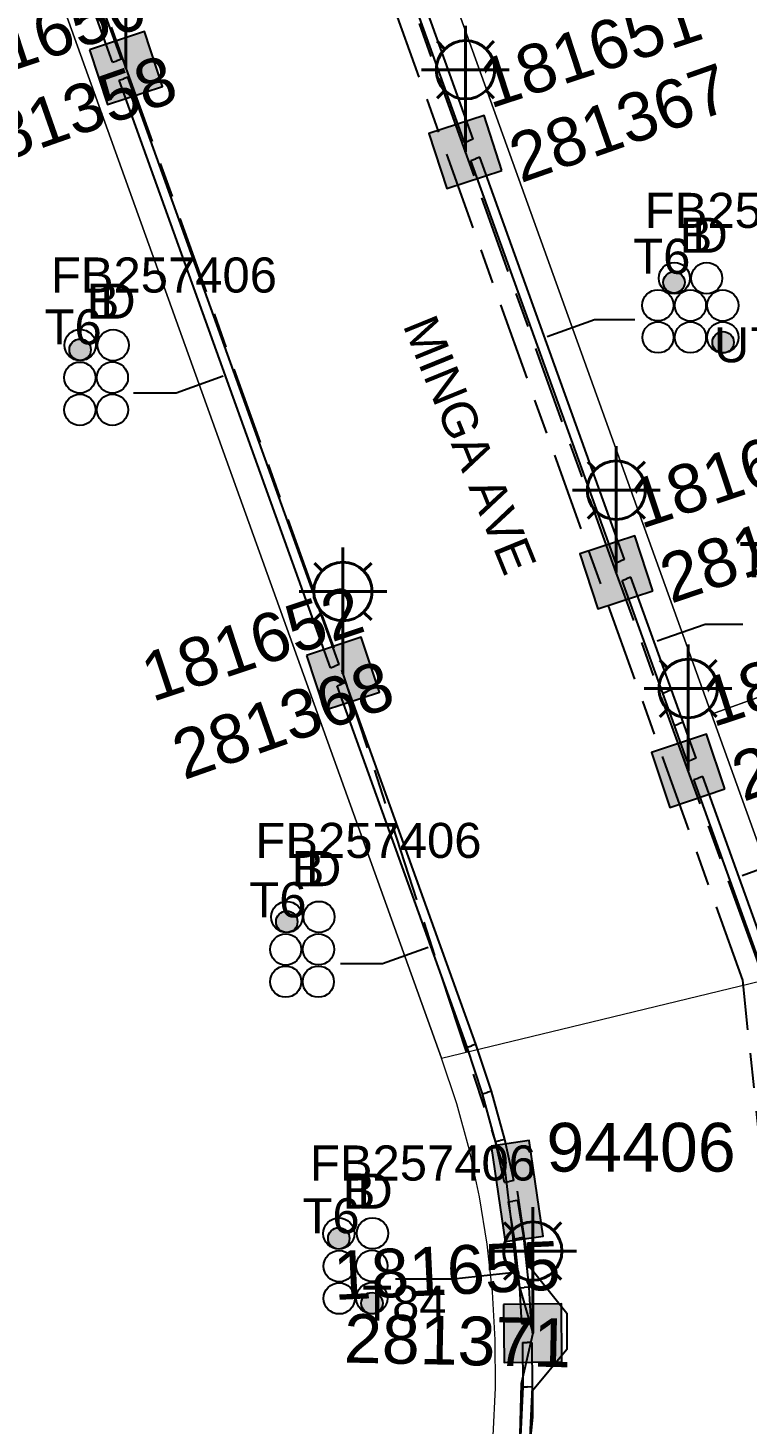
# Model space of a CAD drawing. Header units: metres. Extents: x 300268 to 302887, y 6172399 to 6173904.
# Drawn here: x 301276.6 to 301313.5, y 6173155.8 to 6173227.4 of the extents above; entities that cross this region are included whole.
import ezdxf
from ezdxf.enums import TextEntityAlignment as Align

# ---------------------------------------------------------------- set-up
doc = ezdxf.new("R2010")
doc.units = ezdxf.units.M
doc.linetypes.add('Cable Exist UG', pattern=[8.2, 4, -1.2, 1.8, -1.2])
doc.layers.get('0').update_dxf_attribs({"color": 6})
doc.layers.add('Cadastre Land Parcels_SP_EXT', color=9, linetype='Continuous', lineweight=5)
doc.layers.add('Cadastre Roads_SP_EXT', color=9, linetype='Continuous', lineweight=5)
for name, color, linetype in [('Duct_SP_EXT', 7, 'Continuous'), ('Equip_SP_SL_EXT', 7, 'Continuous'), ('Mains_HV_EXT', 7, 'Continuous'), ('Mains_LV_EXT', 7, 'Continuous'), ('Mains_SL_EXT', 7, 'Continuous'), ('SupportsUG_SP_LV_EXT', 7, 'Continuous'), ('SupportsUG_SP_LV_SL_EXT', 7, 'Continuous')]:
    doc.layers.add(name, color=color, linetype=linetype)
doc.styles.add('COLUMN_LABEL', font='arial.ttf')
doc.styles.add('iecARIAL', font='arial.ttf', dxfattribs={"height": 2})
doc.styles.add('POLE_LABEL', font='arial.ttf')
doc.styles.get("Standard").update_dxf_attribs({"font": 'arial.ttf'})

# ---------------------------------------------------------------- blocks, each defined once
blk = doc.blocks.new('COLUMN_EXT')
blk.add_hatch(color=256).paths.add_polyline_path([(-1.485, 1.485), (-1.485, -1.485), (1.485, -1.485), (1.485, 1.485)])
blk.add_lwpolyline([(-1.485, -1.485), (1.485, -1.485), (1.485, 1.485), (-1.485, 1.485)], close=True)
for tag, height, style, flags, p in [('ASSET_NUM', 2.5, 'COLUMN_LABEL', 8, (2, 2)), ('STRUCTURE_PLANT_NUMBER', 0.2, 'POLE_LABEL', 9, (1.813, 0.031)), ('STREET_CODE', 0.2, 'COLUMN_LABEL', 9, (1.813, -0.2))]:
    blk.add_attdef(tag, text='', height=height, dxfattribs=dict(style=style, flags=flags)).set_placement(p, align=Align.MIDDLE_LEFT)
at = {"flags": 9}
for tag, p in [('OWNED_BY', (1.813, -0.6)), ('STATE', (1.813, -0.8)), ('COLUMN_TYPE', (1.813, -0.4)), ('USAGE', (1.813, -1)), ('LEGEND', (1.813, -1.2)), ('LOCATION', (1.813, -1.4)), ('STREETNAME', (1.813, -1.6)), ('SUBURB', (1.813, -1.8)), ('NOTES', (1.813, -2))]:
    blk.add_attdef(tag, text='', height=0.2, dxfattribs=at).set_placement(p, align=Align.MIDDLE_LEFT)
at = {"flags": 1}
blk.add_attdef('Z', (1.813, -2.351), '', height=0.2, dxfattribs=at)
blk = doc.blocks.new('PILLAR_EXT')
blk.add_hatch(color=256).paths.add_polyline_path([(-2.475, 0.99), (-2.475, -0.99), (2.475, -0.99), (2.475, 0.99)])
blk.add_lwpolyline([(-2.475, -0.99), (2.475, -0.99), (2.475, 0.99), (-2.475, 0.99)], close=True)
at = {"style": 'iecARIAL', "flags": 8}
blk.add_attdef('ASSET_NUM', (1.5, 3.5), '', height=2.5, dxfattribs=at)
for tag, p, flags in [('OWNED_BY', (0, -0.2), 9), ('STATE', (0, -0.4), 9), ('SUPPORT_TYPE', (0, -0.6), 9), ('USAGE', (0, -0.8), 9), ('LEGEND', (0, -1), 9), ('LOCATION', (0, -1.2), 9), ('NOTES', (0, -1.4), 9), ('PARENT', (0, -1.6), 9), ('STREETNAME', (0, -1.8), 9), ('SUBURB', (0, -2), 1)]:
    blk.add_attdef(tag, p, '', height=0.2, dxfattribs=dict(flags=flags))
blk = doc.blocks.new('DUCT_EXT')
blk.add_circle((0, 0.8), 0.8)
at = {"flags": 1}
blk.add_attdef('Z', (0, 0), '', height=0.2, dxfattribs=at)
at = {"flags": 9}
for tag, p in [('DUCT_CODE', (0, 0)), ('XSECT_TYPE', (0, -0.2)), ('STATE', (0, -0.6)), ('FB_REFERENCE', (0, -0.4)), ('NOTES', (0, -0.8))]:
    blk.add_attdef(tag, text='', height=0.2, dxfattribs=at).set_placement(p, align=Align.MIDDLE_LEFT)
blk = doc.blocks.new('SL_LANTERN_EXT')
at = {"lineweight": 40}
for p, q in [((0, 1.968), (0, 6.468)), ((-1.459, 5.676), (-1.061, 5.278)), ((1.458, 5.676), (1.06, 5.278)), ((-2.25, 4.218), (2.25, 4.218)), ((-1.459, 2.759), (-1.061, 3.157)), ((1.458, 2.759), (1.06, 3.157)), ((0, 0), (0, 2.721))]:
    blk.add_line(p, q, dxfattribs=at)
blk.add_circle((0, 4.218), 1.5, dxfattribs=at)
at = {"style": 'iecARIAL', "flags": 8}
blk.add_attdef('ASSET_NUM', (1.5, 1.5), '', height=2.5, dxfattribs=at)
for tag, p, height, flags in [('CONSTRUCTED_VOLTAGE', (0.981, -0.653), 0.2, 9), ('CONTROL_TYPE', (0.981, -0.853), 0.2, 9), ('LANTERN_PURPOSE', (0.981, -1.053), 0.2, 9), ('LANTERN_TYPE', (0.981, -1.253), 0.2, 9), ('NO_PHASES', (0.981, -1.453), 0.2, 9), ('LNUMBER', (2.181, -3.253), 2.5, 8), ('OPERATING_VOLTAGE', (0.981, -1.653), 0.2, 9), ('ORIENTATION', (0.981, -1.853), 0.2, 9), ('OWNED_BY', (0.981, -2.053), 0.2, 9), ('STATE', (0.981, -2.253), 0.2, 9), ('CEXIST', (0.981, -2.653), 0.2, 9), ('CNEW', (0.981, -2.853), 0.2, 9), ('CNUMBER', (0.981, -3.053), 0.2, 9), ('USAGE', (0.981, -2.453), 0.2, 9), ('CREMOVE', (0.981, -3.253), 0.2, 9), ('CREPLACE', (0.981, -3.453), 0.2, 9), ('LKINGHEIGHT', (0.981, -3.653), 0.2, 9), ('LBRACKET', (0.981, -3.853), 0.2, 9), ('LBRACKETVOCAB', (0.981, -4.053), 0.2, 9), ('LCATEGORY', (0.981, -4.253), 0.2, 9), ('LCHARGE1', (0.981, -4.453), 0.2, 9), ('LCHARGE1PERCENT', (0.981, -4.653), 0.2, 9), ('LCHARGE2', (0.981, -4.853), 0.2, 9), ('LCHARGE2PERCENT', (0.981, -5.053), 0.2, 9), ('LCHARGE3', (0.981, -5.253), 0.2, 9), ('LCHARGE3PERCENT', (0.981, -5.453), 0.2, 9), ('LEXIST', (0.981, -5.653), 0.2, 9), ('LLAMP', (0.981, -5.853), 0.2, 9), ('LLAMPVOCAB', (0.981, -6.053), 0.2, 9), ('LMAST', (0.981, -6.253), 0.2, 9), ('LMASTVOCAB', (0.981, -6.453), 0.2, 9), ('LNEW', (0.981, -6.653), 0.2, 9), ('LANTNUMBER', (0.981, -6.853), 0.2, 9), ('LOUTREACH', (0.981, -7.253), 0.2, 9), ('LOUTREACHVOCAB', (0.981, -7.453), 0.2, 9), ('LRATECODE', (0.981, -7.653), 0.2, 9), ('LREMOVE', (0.981, -7.853), 0.2, 9), ('LREPLACE', (0.981, -8.053), 0.2, 9), ('LTYPE', (0.981, -8.253), 0.2, 9), ('LTYPEVOCAB', (0.981, -8.453), 0.2, 9), ('LEGEND', (0.981, -8.653), 0.2, 9), ('STREETNAME', (0.981, -9.253), 0.2, 9), ('SUBURB', (0.981, -9.453), 0.2, 1), ('LOCATION', (0.981, -8.853), 0.2, 9), ('NOTES', (0.981, -9.053), 0.2, 9)]:
    blk.add_attdef(tag, p, '', height=height, dxfattribs=dict(flags=flags))
blk = doc.blocks.new('CABLE_LARGE_EXT')
h = blk.add_hatch(color=256)
edge = h.paths.add_edge_path()
edge.add_arc((0, 0.55), 0.55, 0, 360)
blk.add_circle((0, 0.55), 0.55)
at = {"flags": 1}
blk.add_attdef('Z', (0, 0), '', height=0.2, dxfattribs=at)
at = {"flags": 9}
for tag, p in [('COND_CODE', (0, 0)), ('XSECT_SIZE', (0, -0.6)), ('STATE', (0, -0.4)), ('FB_REFERENCE', (0, -0.2)), ('NOTES', (0, -0.8))]:
    blk.add_attdef(tag, text='', height=0.2, dxfattribs=at).set_placement(p, align=Align.MIDDLE_LEFT)

msp = doc.modelspace()

# ---------------------------------------------------------------- linework, layer by layer
at = {"layer": 'Cadastre Land Parcels_SP_EXT', "linetype": 'Continuous'}
for points in [[(301341.976, 6173203.073), (301318.196, 6173269.13), (301315.64, 6173270.329), (301290.045, 6173261.121), (301288.238, 6173257.273), (301311.69, 6173192.166), (301341.976, 6173203.073)], [(301350.263, 6173180.068), (301345.494, 6173193.309), (301341.976, 6173203.073), (301311.69, 6173192.166), (301316.423, 6173179.029), (301318.847, 6173177.309), (301350.247, 6173177.039), (301350.263, 6173180.068)]]:
    msp.add_lwpolyline(points, close=True, dxfattribs=at)
msp.add_lwpolyline([(301300.496, 6173155.16), (301300.613, 6173157.619), (301300.6, 6173160.08), (301300.458, 6173162.539), (301300.189, 6173164.984), (301299.792, 6173167.413), (301299.267, 6173169.818), (301298.617, 6173172.192), (301297.845, 6173174.529), (301270.346, 6173250.874)], dxfattribs=at)
at = {"layer": 'Cadastre Roads_SP_EXT', "linetype": 'Continuous'}
msp.add_lwpolyline([(301305.552, 6173176.396), (301316.423, 6173179.028), (301311.69, 6173192.166), (301288.238, 6173257.273), (301280.751, 6173254.595), (301270.346, 6173250.874), (301297.845, 6173174.529), (301305.552, 6173176.396)], close=True, dxfattribs=at)
at = {"layer": 'Duct_SP_EXT'}
for p, q in [((301299.015, 6173221.499), (301287.461, 6173253.581)), ((301299.467, 6173221.662), (301287.913, 6173253.743)), ((301281.411, 6173225.767), (301272.334, 6173250.97)), ((301280.96, 6173225.604), (301271.883, 6173250.808)), ((301280.96, 6173225.604), (301281.186, 6173225.686)), ((301281.411, 6173225.767), (301281.186, 6173225.686)), ((301281.292, 6173224.681), (301281.518, 6173224.762)), ((301292.143, 6173194.554), (301281.292, 6173224.681)), ((301281.744, 6173224.844), (301281.518, 6173224.762)), ((301292.594, 6173194.717), (301281.744, 6173224.844)), ((301299.015, 6173221.499), (301299.241, 6173221.581)), ((301299.467, 6173221.662), (301299.241, 6173221.581)), ((301299.351, 6173220.568), (301299.576, 6173220.65)), ((301306.78, 6173199.941), (301299.351, 6173220.568)), ((301299.802, 6173220.731), (301299.576, 6173220.65)), ((301307.231, 6173200.103), (301299.802, 6173220.731)), ((301307.231, 6173200.103), (301307.005, 6173200.022)), ((301306.78, 6173199.941), (301307.005, 6173200.022)), ((301307.107, 6173199.032), (301307.333, 6173199.113)), ((301309.187, 6173193.255), (301307.107, 6173199.032)), ((301307.558, 6173199.195), (301307.333, 6173199.113)), ((301309.639, 6173193.418), (301307.558, 6173199.195)), ((301292.143, 6173194.554), (301292.369, 6173194.636)), ((301292.594, 6173194.717), (301292.369, 6173194.636)), ((301292.477, 6173193.625), (301292.703, 6173193.707)), ((301299.154, 6173175.087), (301292.477, 6173193.625)), ((301292.929, 6173193.788), (301292.703, 6173193.707)), ((301299.608, 6173175.243), (301292.929, 6173193.788)), ((301309.187, 6173193.255), (301309.413, 6173193.337)), ((301309.187, 6173193.255), (301309.413, 6173193.337)), ((301309.787, 6173191.595), (301309.187, 6173193.255)), ((301309.187, 6173193.255), (301309.187, 6173193.255)), ((301309.639, 6173193.418), (301309.413, 6173193.337)), ((301309.639, 6173193.418), (301309.413, 6173193.337)), ((301310.238, 6173191.757), (301309.639, 6173193.418)), ((301309.639, 6173193.418), (301309.639, 6173193.418)), ((301309.787, 6173191.595), (301310.013, 6173191.676)), ((301310.45, 6173189.754), (301309.787, 6173191.595)), ((301310.238, 6173191.757), (301310.013, 6173191.676)), ((301310.901, 6173189.917), (301310.238, 6173191.757)), ((301310.45, 6173189.754), (301310.676, 6173189.835)), ((301310.901, 6173189.917), (301310.676, 6173189.835)), ((301310.788, 6173188.814), (301311.014, 6173188.895)), ((301314.52, 6173178.454), (301310.788, 6173188.814)), ((301311.24, 6173188.977), (301311.014, 6173188.895)), ((301314.971, 6173178.616), (301311.24, 6173188.977)), ((301299.154, 6173175.087), (301299.381, 6173175.165)), ((301299.945, 6173172.695), (301299.154, 6173175.087)), ((301299.608, 6173175.243), (301299.381, 6173175.165)), ((301300.405, 6173172.834), (301299.608, 6173175.243)), ((301300.405, 6173172.834), (301300.175, 6173172.765)), ((301301.082, 6173170.363), (301300.405, 6173172.834)), ((301299.945, 6173172.695), (301300.175, 6173172.765)), ((301300.615, 6173170.248), (301299.945, 6173172.695)), ((301300.615, 6173170.248), (301300.848, 6173170.305)), ((301301.074, 6173168.146), (301300.615, 6173170.248)), ((301301.082, 6173170.363), (301300.848, 6173170.305)), ((301301.543, 6173168.249), (301301.082, 6173170.363)), ((301301.074, 6173168.146), (301301.309, 6173168.197)), ((301301.543, 6173168.249), (301301.309, 6173168.197)), ((301301.258, 6173167.152), (301301.494, 6173167.191)), ((301301.258, 6173167.152), (301301.567, 6173165.263)), ((301301.731, 6173167.23), (301301.494, 6173167.191)), ((301301.731, 6173167.23), (301302.043, 6173165.328)), ((301301.567, 6173165.263), (301301.805, 6173165.295)), ((301301.567, 6173165.263), (301301.844, 6173162.742)), ((301302.043, 6173165.328), (301301.805, 6173165.295)), ((301302.043, 6173165.328), (301302.323, 6173162.783)), ((301301.844, 6173162.742), (301302.084, 6173162.762)), ((301301.844, 6173162.742), (301301.951, 6173160.913)), ((301302.323, 6173162.783), (301302.084, 6173162.762)), ((301302.323, 6173162.783), (301302.43, 6173160.941)), ((301301.951, 6173160.913), (301302.19, 6173160.927)), ((301302.43, 6173160.941), (301302.19, 6173160.927)), ((301301.993, 6173159.938), (301302.233, 6173159.939)), ((301301.993, 6173159.938), (301302.004, 6173157.669)), ((301302.473, 6173159.94), (301302.233, 6173159.939)), ((301302.473, 6173159.94), (301302.484, 6173157.659)), ((301302.004, 6173157.669), (301301.885, 6173155.134)), ((301302.004, 6173157.669), (301302.244, 6173157.664)), ((301302.484, 6173157.659), (301302.244, 6173157.664)), ((301302.484, 6173157.659), (301302.364, 6173155.099))]:
    msp.add_line(p, q, dxfattribs=at)
for points in [[(301307.761, 6173212.403), (301305.684, 6173212.403), (301303.257, 6173211.529)], [(301307.761, 6173212.403), (301305.684, 6173212.403), (301303.257, 6173211.529)], [(301282.04, 6173208.659), (301284.216, 6173208.659), (301286.637, 6173209.531)], [(301313.293, 6173196.778), (301311.374, 6173196.778), (301308.896, 6173195.913)], [(301317.682, 6173184.83), (301315.89, 6173184.83), (301313.258, 6173183.882)], [(301292.653, 6173179.378), (301294.81, 6173179.378), (301297.157, 6173180.223)], [(301295.482, 6173163.203), (301298.431, 6173163.203), (301301.602, 6173163.556)]]:
    msp.add_lwpolyline(points, dxfattribs=at)
at = {"layer": 'Mains_HV_EXT', "linetype": 'Cable Exist UG'}
msp.add_lwpolyline([(301313.777, 6173133.47), (301316.13, 6173151.517), (301313.297, 6173178.524), (301284.961, 6173257.582), (301287.757, 6173263.584), (301315.717, 6173273.664), (301318.456, 6173272.393), (301320.517, 6173271.424), (301321.558, 6173268.683), (301314.527, 6173266.459), (301313.821, 6173264.73)], dxfattribs=at)
at = {"layer": 'Mains_LV_EXT', "linetype": 'Cable Exist UG'}
msp.add_lwpolyline([(301301.721, 6173167.711), (301302.281, 6173163.931), (301304.277, 6173161.447), (301304.277, 6173159.582), (301302.515, 6173157.472), (301302.501, 6173156.111), (301302.13, 6173152.297)], dxfattribs=at)
at = {"layer": 'Mains_SL_EXT', "linetype": 'Cable Exist UG'}
for points in [[(301269.756, 6173258.253), (301281.648, 6173225.31)], [(301299.068, 6173221.005), (301287.219, 6173253.995)], [(301281.648, 6173225.31), (301292.782, 6173194.247)], [(301306.808, 6173199.445), (301299.068, 6173221.005)], [(301310.494, 6173189.272), (301306.808, 6173199.445)], [(301292.782, 6173194.247), (301301.107, 6173168.673), (301301.23, 6173167.652)], [(301316.325, 6173145.117), (301314.681, 6173147.149), (301317.418, 6173169.89), (301313.941, 6173179.871), (301310.494, 6173189.272)], [(301301.23, 6173167.652), (301301.431, 6173165.975), (301301.708, 6173163.263), (301302.519, 6173160.42)], [(301302.519, 6173160.42), (301301.927, 6173157.829), (301301.841, 6173154.584), (301301.49, 6173151.696), (301298.594, 6173128.895), (301298.778, 6173126.541)]]:
    msp.add_lwpolyline(points, dxfattribs=at)

# ---------------------------------------------------------------- block references
at = {"layer": 'Duct_SP_EXT'}
for name, p in [('DUCT_EXT', (301309.784, 6173213.73)), ('DUCT_EXT', (301311.447, 6173213.73)), ('CABLE_LARGE_EXT', (301309.767, 6173213.765)), ('DUCT_EXT', (301308.94, 6173212.339)), ('DUCT_EXT', (301310.61, 6173212.334)), ('DUCT_EXT', (301312.272, 6173212.334)), ('DUCT_EXT', (301308.949, 6173210.696)), ('DUCT_EXT', (301310.61, 6173210.696)), ('DUCT_EXT', (301312.272, 6173210.696)), ('DUCT_EXT', (301279.295, 6173210.305)), ('DUCT_EXT', (301280.986, 6173210.297)), ('CABLE_LARGE_EXT', (301312.29, 6173210.692)), ('CABLE_LARGE_EXT', (301279.297, 6173210.311)), ('DUCT_EXT', (301279.284, 6173208.633)), ('DUCT_EXT', (301280.951, 6173208.634)), ('DUCT_EXT', (301279.284, 6173206.981)), ('DUCT_EXT', (301280.953, 6173206.981)), ('DUCT_EXT', (301289.898, 6173180.97)), ('DUCT_EXT', (301291.551, 6173180.972)), ('CABLE_LARGE_EXT', (301289.901, 6173180.974)), ('DUCT_EXT', (301289.844, 6173179.306)), ('DUCT_EXT', (301291.525, 6173179.308)), ('DUCT_EXT', (301289.844, 6173177.651)), ('DUCT_EXT', (301291.517, 6173177.651)), ('DUCT_EXT', (301292.569, 6173164.733)), ('CABLE_LARGE_EXT', (301292.569, 6173164.733)), ('DUCT_EXT', (301294.294, 6173164.745)), ('DUCT_EXT', (301292.591, 6173163.061)), ('DUCT_EXT', (301294.267, 6173163.074)), ('DUCT_EXT', (301292.591, 6173161.408)), ('DUCT_EXT', (301294.263, 6173161.417)), ('CABLE_LARGE_EXT', (301294.274, 6173161.411))]:
    msp.add_blockref(name, p, dxfattribs=at)
at = {"layer": 'Equip_SP_SL_EXT'}
ref = msp.add_blockref('SL_LANTERN_EXT', (301281.648, 6173225.31), dxfattribs=at)
ref.add_attrib('ASSET_NUM', '181650', dxfattribs={"layer": '0', "height": 2.5, "rotation": 18.3857, "style": 'iecARIAL'}).set_placement((301283.148, 6173226.81), align=Align.BOTTOM_RIGHT)
ref = msp.add_blockref('SL_LANTERN_EXT', (301299.068, 6173221.005), dxfattribs=at)
ref.add_attrib('ASSET_NUM', '181651', dxfattribs={"layer": '0', "height": 2.5, "rotation": 18.17831, "style": 'iecARIAL'}).set_placement((301300.568, 6173222.505), align=Align.BOTTOM_LEFT)
ref = msp.add_blockref('SL_LANTERN_EXT', (301306.808, 6173199.445), dxfattribs=at)
ref.add_attrib('ASSET_NUM', '181653', dxfattribs={"layer": '0', "height": 2.5, "rotation": 18.3857, "style": 'iecARIAL'}).set_placement((301308.308, 6173200.945), align=Align.BOTTOM_LEFT)
ref = msp.add_blockref('SL_LANTERN_EXT', (301292.782, 6173194.247), dxfattribs=at)
ref.add_attrib('ASSET_NUM', '181652', dxfattribs={"layer": '0', "height": 2.5, "rotation": 18.3857, "style": 'iecARIAL'}).set_placement((301294.282, 6173195.747), align=Align.BOTTOM_RIGHT)
ref = msp.add_blockref('SL_LANTERN_EXT', (301310.494, 6173189.272), dxfattribs=at)
ref.add_attrib('ASSET_NUM', '181654', dxfattribs={"layer": '0', "height": 2.5, "rotation": 18.17831, "style": 'iecARIAL'}).set_placement((301311.994, 6173190.772), align=Align.BOTTOM_LEFT)
ref = msp.add_blockref('SL_LANTERN_EXT', (301302.519, 6173160.42), dxfattribs=at)
ref.add_attrib('ASSET_NUM', '181655', dxfattribs={"layer": '0', "height": 2.5, "rotation": 2.68204, "style": 'iecARIAL'}).set_placement((301304.019, 6173161.92), align=Align.BOTTOM_RIGHT)
at = {"layer": 'SupportsUG_SP_LV_EXT'}
ref = msp.add_blockref('PILLAR_EXT', (301301.721, 6173167.711), dxfattribs=dict(at, rotation=278.4269690225804))
ref.add_attrib('ASSET_NUM', '94406', dxfattribs={"layer": '0', "height": 2.5, "style": 'iecARIAL'}).set_placement((301303.221, 6173171.211), align=Align.TOP_LEFT)
at = {"layer": 'SupportsUG_SP_LV_SL_EXT'}
ref = msp.add_blockref('COLUMN_EXT', (301281.648, 6173225.31), dxfattribs=dict(at, rotation=288.3494723062327))
ref.add_attrib('ASSET_NUM', '281358', dxfattribs={"layer": '0', "height": 2.5, "rotation": 19.34618, "style": 'COLUMN_LABEL'}).set_placement((301283.648, 6173226.06), align=Align.TOP_RIGHT)
ref = msp.add_blockref('COLUMN_EXT', (301299.068, 6173221.005), dxfattribs=dict(at, rotation=108.0696389698409))
ref.add_attrib('ASSET_NUM', '281367', dxfattribs={"layer": '0', "height": 2.5, "rotation": 19.34618, "style": 'COLUMN_LABEL'}).set_placement((301301.068, 6173221.755), align=Align.TOP_LEFT)
ref = msp.add_blockref('COLUMN_EXT', (301306.808, 6173199.445), dxfattribs=dict(at, rotation=108.0696389698409))
ref.add_attrib('ASSET_NUM', '281369', dxfattribs={"layer": '0', "height": 2.5, "rotation": 18.67952, "style": 'COLUMN_LABEL'}).set_placement((301308.808, 6173200.195), align=Align.TOP_LEFT)
ref = msp.add_blockref('COLUMN_EXT', (301292.782, 6173194.247), dxfattribs=dict(at, rotation=288.3494723062327))
ref.add_attrib('ASSET_NUM', '281368', dxfattribs={"layer": '0', "height": 2.5, "rotation": 19.34618, "style": 'COLUMN_LABEL'}).set_placement((301294.782, 6173194.997), align=Align.TOP_RIGHT)
ref = msp.add_blockref('COLUMN_EXT', (301310.494, 6173189.272), dxfattribs=dict(at, rotation=108.5708406220578))
ref.add_attrib('ASSET_NUM', '281370', dxfattribs={"layer": '0', "height": 2.5, "rotation": 19.34618, "style": 'COLUMN_LABEL'}).set_placement((301312.494, 6173190.022), align=Align.TOP_LEFT)
ref = msp.add_blockref('COLUMN_EXT', (301302.519, 6173160.42), dxfattribs=dict(at, rotation=270.6125320701439))
ref.add_attrib('ASSET_NUM', '281371', dxfattribs={"layer": '0', "height": 2.5, "rotation": 358.76882, "style": 'COLUMN_LABEL'}).set_placement((301304.519, 6173161.17), align=Align.TOP_RIGHT)

# ---------------------------------------------------------------- texts
at = {"layer": 'Cadastre Roads_SP_EXT'}
msp.add_text('MINGA AVE', height=1.8, rotation=292.11087, dxfattribs=at).set_placement((301295.835, 6173212.123))
at = {"layer": 'Duct_SP_EXT'}
for s, p in [('FB257406', (301308.268, 6173217.11)), ('B', (301310.052, 6173215.834)), ('D', (301310.714, 6173215.841)), ('T6', (301307.675, 6173214.756)), ('FB257406', (301277.794, 6173213.795)), ('B', (301279.628, 6173212.457)), ('D', (301280.328, 6173212.459)), ('T6', (301277.47, 6173211.135)), ('U72', (301311.815, 6173210.217)), ('T6', (301313.109, 6173199.194)), ('FB257406', (301288.288, 6173184.798)), ('B', (301290.149, 6173183.349)), ('D', (301290.882, 6173183.349)), ('T6', (301287.974, 6173181.752)), ('FB257406', (301291.085, 6173168.253)), ('B', (301292.764, 6173166.818)), ('D', (301293.521, 6173166.809)), ('T6', (301290.702, 6173165.546)), ('T84', (301293.767, 6173161.06))]:
    msp.add_text(s, height=1.8, dxfattribs=at).set_placement(p)

doc.saveas('drawing.dxf')
